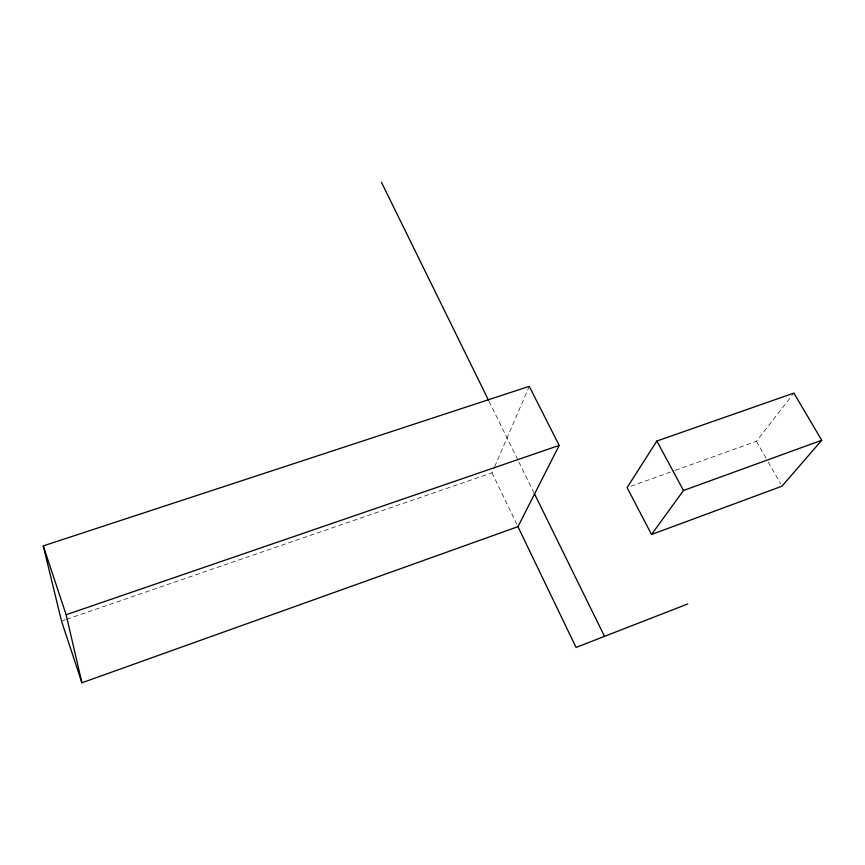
<?xml version="1.0" encoding="UTF-8"?>
<svg xmlns="http://www.w3.org/2000/svg" width="865" height="865" viewBox="0 0 865 865"><rect width="100%" height="100%" fill="white"/><g stroke="black" fill="none" stroke-linecap="round" stroke-linejoin="round"><path stroke-width="0.65" stroke-dasharray="4.33 3.24" d="M66.616 619.297L492.034 472.798L494.164 467.857M494.694 466.624L528.731 387.585M675.273 470.344L756.432 441.291L793.064 394.137M630.899 486.238L674.008 470.798M61.502 621.059L65.34 619.729M756.432 441.291L767.579 460.85M768.239 462.007L780.695 483.87M489.093 401.414L518.243 460.753M518.838 461.964L533.705 492.239M492.034 472.798L516.805 524.277"/><path stroke-width="1.3" d="M517.951 526.666L559.19 445.421L529.261 386.341L43.25 545.902L61.502 621.059L81.905 682.788L517.951 526.666L576.058 647.431L687.74 603.965M656.849 441.042L627.093 487.601L651.54 534.505L782.003 486.162L821.75 440.263L793.875 393.088L656.849 441.042L683.469 490.498L651.54 534.505M683.469 490.498L821.75 440.263M81.905 682.788L66.14 614.745L559.19 445.421M381.411 182.212L488.498 400.203M534.3 493.45L604.505 636.359M43.25 545.902L66.14 614.745"/></g></svg>
